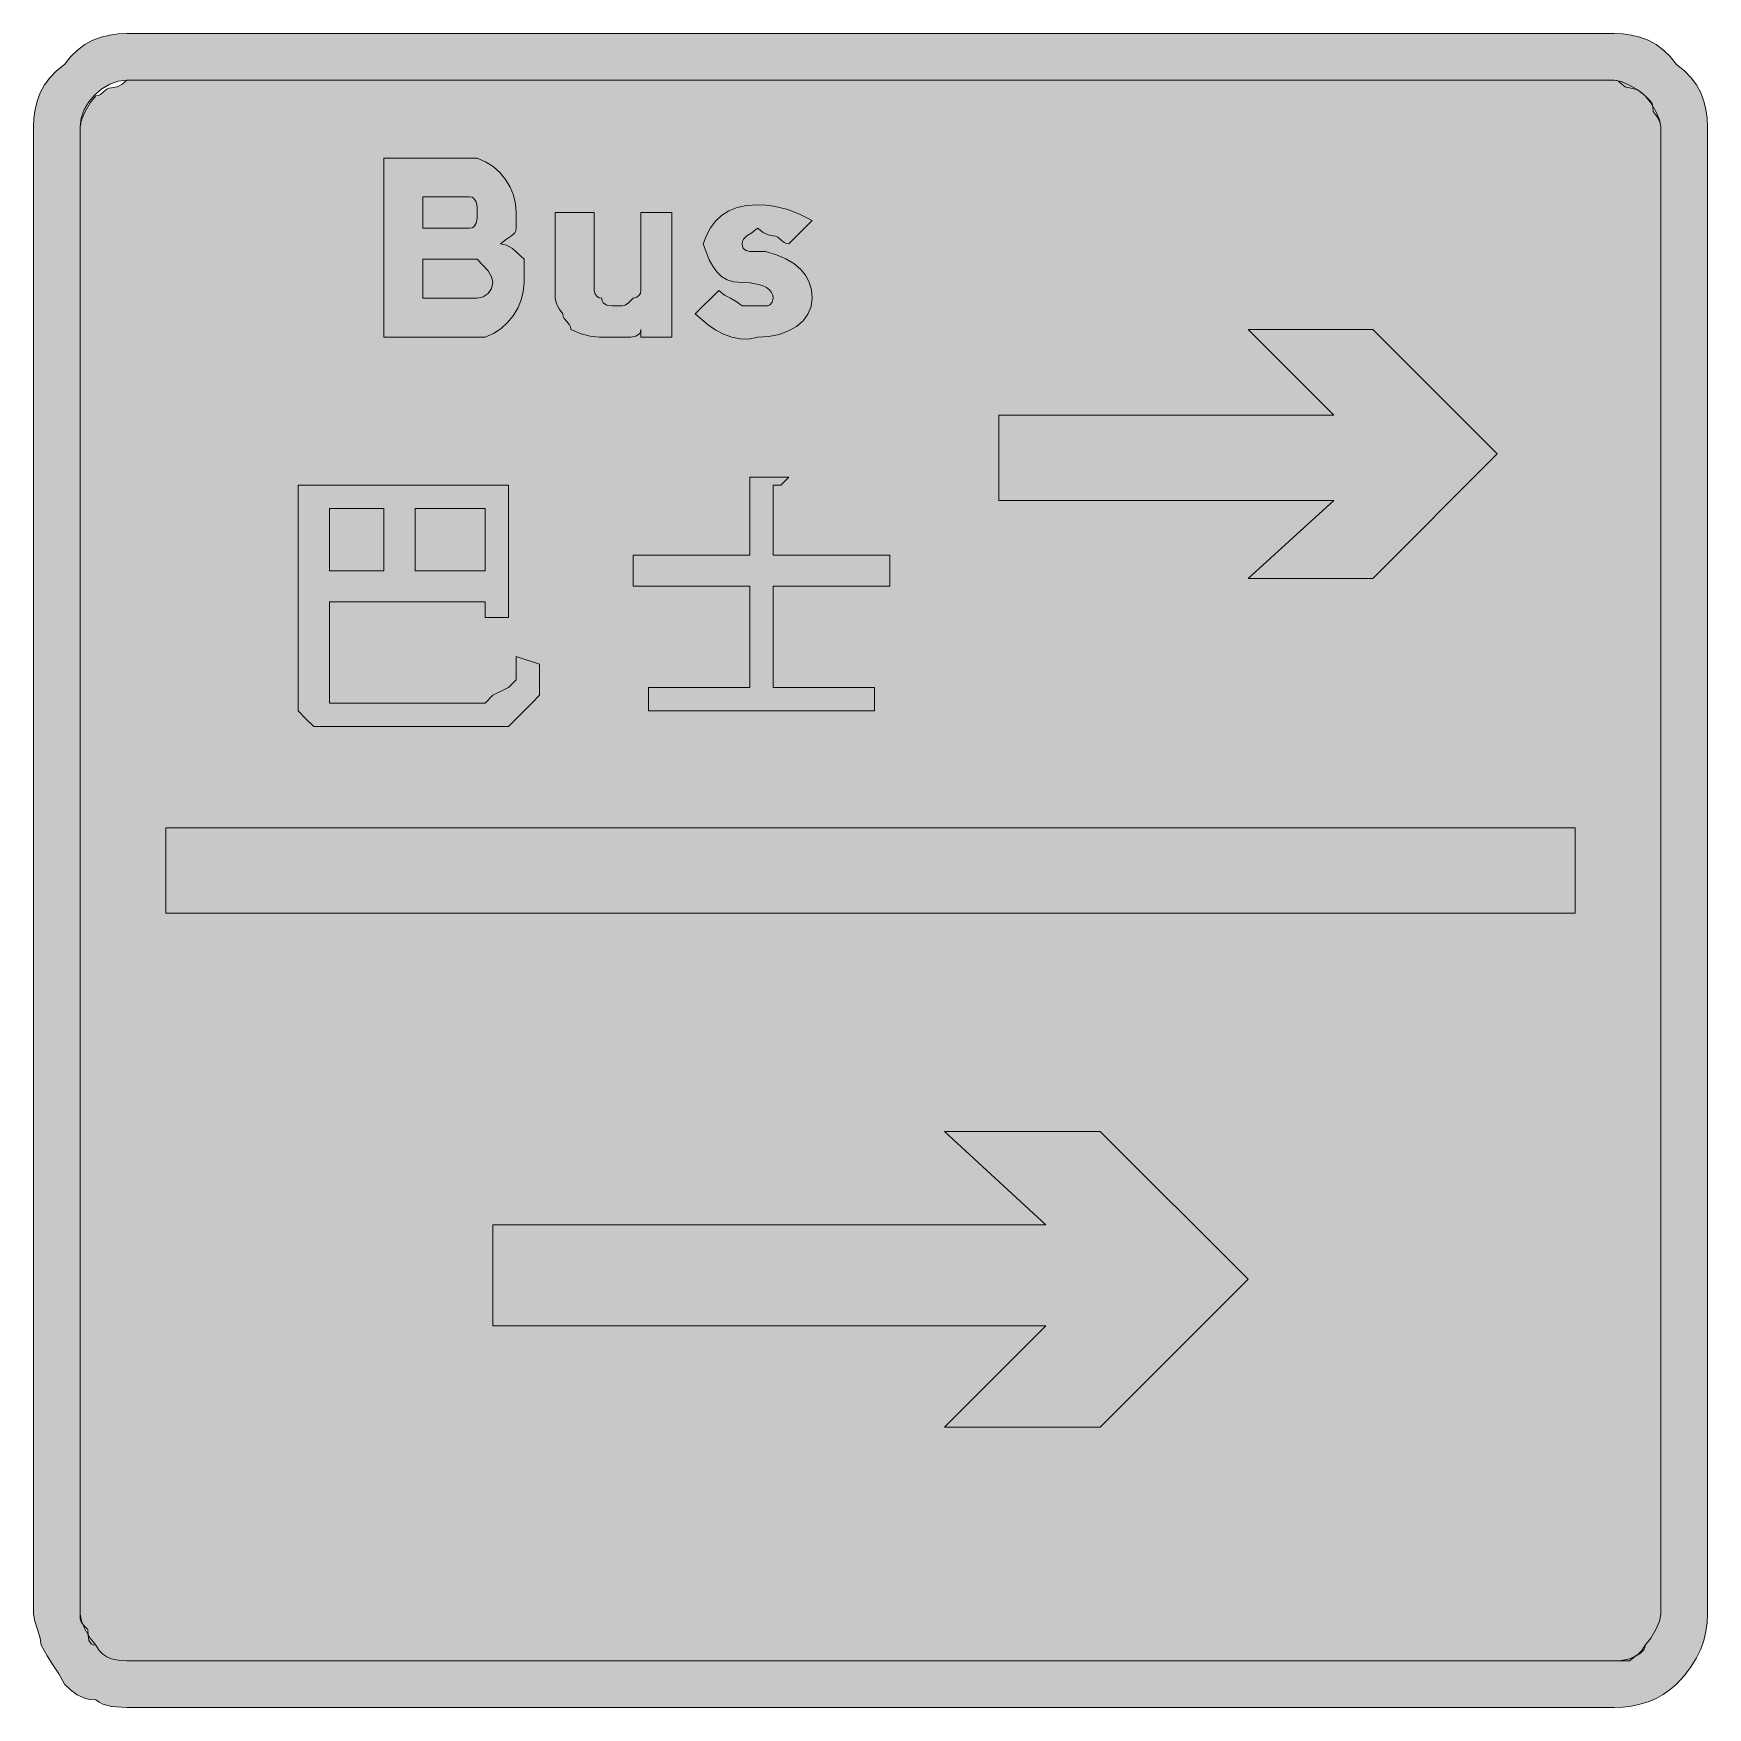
# Model space of a CAD drawing. Header units: metres. Extents: x 154 to 412, y 7 to 265.
import ezdxf

# ---------------------------------------------------------------- set-up
doc = ezdxf.new("R2010")
doc.units = ezdxf.units.M
doc.layers.add('FILL_BLACK_000000', color=7, linetype='Continuous', true_color=0x000000)
doc.layers.add('FILL_WHITE_FFFFFF', color=7, linetype='Continuous', true_color=0xffffff)

msp = doc.modelspace()

# ---------------------------------------------------------------- hatches: boundary and pattern name
at = {"layer": 'FILL_BLACK_000000', "true_color": 0x000000}
h = msp.add_hatch(color=7, dxfattribs=at)
h.dxf.hatch_style = 1
h.paths.add_polyline_path([(154.65, 253), (154.98, 254.31), (155.46, 255.57), (156.11, 256.78), (156.94, 257.91), (157.97, 258.97), (159.21, 259.92), (160.16, 261.16), (161.22, 262.19), (162.35, 263.02), (163.56, 263.67), (164.82, 264.15), (166.13, 264.48), (167.46, 264.66), (168.81, 264.72), (398.01, 264.72), (399.36, 264.66), (400.69, 264.48), (402, 264.15), (403.26, 263.67), (404.47, 263.02), (405.6, 262.19), (406.66, 261.16), (407.61, 259.92), (408.85, 258.97), (409.88, 257.91), (410.71, 256.78), (411.36, 255.57), (411.84, 254.31), (412.17, 253), (412.35, 251.67), (412.41, 250.32), (412.41, 21.12), (412.35, 19.77), (412.17, 18.42), (411.84, 17.07), (411.36, 15.72), (410.71, 14.37), (409.88, 13.02), (408.85, 11.67), (407.61, 10.32), (406.66, 9.48), (405.6, 8.74), (404.47, 8.13), (403.26, 7.62), (402, 7.23), (400.69, 6.94), (399.36, 6.78), (398.01, 6.72), (168.81, 6.72), (166.41, 6.87), (165.1, 7.23), (164.51, 7.52), (164.01, 7.92), (163.16, 7.97), (162.42, 8.13), (161.16, 8.67), (160.13, 9.44), (159.21, 10.32), (158.31, 11.93), (157.41, 13.32), (156.51, 14.71), (155.61, 16.32), (155.42, 17.41), (155.01, 18.72), (154.6, 20.03), (154.41, 21.12), (154.41, 250.32), (154.47, 251.67), (154.65, 253)])
h.paths.add_polyline_path([(161.82, 20.03), (162.36, 18.72), (163.13, 17.41), (164.01, 16.32), (164.51, 15.53), (165.1, 14.93), (165.74, 14.51), (166.41, 14.22), (167.72, 13.96), (168.81, 13.92), (398.01, 13.92), (399.1, 13.96), (400.41, 14.22), (401.08, 14.51), (401.72, 14.93), (402.31, 15.53), (402.81, 16.32), (403.69, 17.41), (404.46, 18.72), (405, 20.03), (405.21, 21.12), (405.21, 250.32), (405, 251.41), (404.46, 252.72), (403.69, 254.03), (402.81, 255.12), (402.06, 255.72), (401.29, 256.13), (400.41, 256.32), (400.01, 256.37), (399.7, 256.51), (399.21, 256.92), (398.72, 257.33), (398.41, 257.47), (398.01, 257.52), (168.81, 257.52), (167.47, 257.36), (166.17, 256.9), (164.95, 256.19), (163.86, 255.27), (162.94, 254.18), (162.23, 252.96), (161.77, 251.66), (161.61, 250.32), (161.61, 21.12), (161.82, 20.03)], flags=16)
h = msp.add_hatch(color=7, dxfattribs=at)
h.dxf.hatch_style = 1
h.paths.add_polyline_path([(222.81, 245.52), (224.1, 244.96), (225.27, 244.21), (226.29, 243.28), (227.16, 242.22), (227.86, 241.04), (228.38, 239.78), (228.7, 238.47), (228.81, 237.12), (228.81, 234.72), (228.76, 234.32), (228.6, 234.01), (228.06, 233.52), (227.29, 233.03), (226.41, 232.32), (227.31, 232.11), (228.21, 231.57), (230.01, 229.92), (230.01, 226.32), (229.9, 224.97), (229.58, 223.66), (229.06, 222.4), (228.36, 221.22), (227.49, 220.16), (226.47, 219.23), (225.3, 218.48), (224.01, 217.92), (222.81, 217.92), (221.61, 217.92), (220.41, 217.92), (208.41, 217.92), (208.41, 245.52), (219.21, 245.52), (222.81, 245.52)])
h.paths.add_polyline_path([(222.3, 239.31), (222.01, 239.47), (221.61, 239.52), (220.41, 239.52), (214.41, 239.52), (214.41, 234.72), (220.41, 234.72), (221.61, 234.72), (222.01, 234.77), (222.3, 234.93), (222.66, 235.47), (222.79, 236.24), (222.81, 237.12), (222.79, 238), (222.66, 238.77), (222.3, 239.31)], flags=16)
h.paths.add_polyline_path([(221.61, 223.92), (222.81, 223.92), (223.69, 224.13), (224.46, 224.67), (225, 225.44), (225.21, 226.32), (225, 227.22), (224.46, 228.12), (222.81, 229.92), (221.61, 229.92), (220.41, 229.92), (214.41, 229.92), (214.41, 223.92), (220.41, 223.92), (221.61, 223.92)], flags=16)
h = msp.add_hatch(color=7, dxfattribs=at)
h.dxf.hatch_style = 1
h.paths.add_polyline_path([(274.25, 222.63), (273.77, 221.46), (273.02, 220.44), (272.01, 219.57), (270.78, 218.87), (269.35, 218.35), (267.75, 218.03), (266.01, 217.92), (264.66, 217.63), (263.33, 217.64), (262.02, 217.9), (260.76, 218.37), (259.55, 219.01), (258.42, 219.78), (256.41, 221.52), (260.01, 225.12), (260.91, 224.41), (261.81, 223.92), (262.71, 223.43), (263.61, 222.72), (266.01, 222.72), (267.21, 222.72), (267.61, 222.77), (267.9, 222.91), (268.26, 223.32), (268.41, 223.92), (268.35, 224.37), (268.17, 224.8), (267.84, 225.21), (267.36, 225.57), (266.71, 225.88), (265.88, 226.11), (264.85, 226.27), (263.61, 226.32), (262.37, 226.43), (261.32, 226.75), (260.45, 227.27), (259.71, 227.97), (259.09, 228.84), (258.55, 229.86), (257.61, 232.32), (258.12, 233.61), (258.75, 234.78), (259.53, 235.8), (260.46, 236.67), (261.56, 237.37), (262.84, 237.89), (264.32, 238.21), (266.01, 238.32), (267.31, 238.27), (268.5, 238.11), (270.66, 237.57), (272.59, 236.8), (274.41, 235.92), (270.81, 232.32), (270.41, 232.37), (270.1, 232.51), (269.61, 232.92), (269.12, 233.33), (268.81, 233.47), (268.41, 233.52), (267.66, 233.67), (266.89, 234.03), (266.01, 234.72), (265.13, 234.01), (264.36, 233.52), (263.82, 233.03), (263.66, 232.72), (263.61, 232.32), (263.66, 231.92), (263.8, 231.63), (264.21, 231.27), (264.81, 231.12), (267.21, 231.12), (268.9, 230.61), (270.36, 229.99), (271.6, 229.26), (272.61, 228.42), (273.4, 227.46), (273.96, 226.39), (274.3, 225.21), (274.41, 223.92), (274.25, 222.63)])
h = msp.add_hatch(color=7, dxfattribs=at)
h.dxf.hatch_style = 1
h.paths.add_polyline_path([(252.81, 237.12), (252.81, 217.92), (248.01, 217.92), (248.01, 219.12), (247.96, 218.72), (247.8, 218.43), (247.26, 218.07), (246.49, 217.94), (245.61, 217.92), (243.21, 217.92), (241.6, 217.94), (240.21, 218.07), (238.82, 218.43), (237.21, 219.12), (237.16, 219.52), (237.02, 219.83), (236.61, 220.32), (236.2, 220.81), (236.06, 221.12), (236.01, 221.52), (235.41, 222.27), (235, 223.04), (234.81, 223.92), (234.81, 237.12), (240.81, 237.12), (240.81, 225.12), (240.96, 224.52), (241.32, 224.11), (241.61, 223.97), (242.01, 223.92), (242.06, 223.52), (242.22, 223.23), (242.76, 222.87), (243.53, 222.74), (244.41, 222.72), (245.12, 222.74), (245.61, 222.87), (246.1, 223.23), (246.81, 223.92), (247.41, 224.07), (247.82, 224.43), (247.96, 224.72), (248.01, 225.12), (248.01, 226.32), (248.01, 237.12), (252.81, 237.12)])
h = msp.add_hatch(color=7, dxfattribs=at)
h.dxf.hatch_style = 1
h.paths.add_polyline_path([(354.81, 205.92), (341.61, 219.12), (360.81, 219.12), (380.01, 199.92), (360.81, 180.72), (341.61, 180.72), (354.81, 192.72), (303.21, 192.72), (303.21, 205.92), (354.81, 205.92)])
h = msp.add_hatch(color=7, dxfattribs=at)
h.dxf.hatch_style = 1
h.paths.add_polyline_path([(269.61, 196.32), (270.81, 196.32), (269.61, 195.12), (268.41, 195.12), (268.41, 184.32), (286.41, 184.32), (286.41, 179.52), (268.41, 179.52), (268.41, 163.92), (284.01, 163.92), (284.01, 160.32), (249.21, 160.32), (249.21, 163.92), (264.81, 163.92), (264.81, 179.52), (246.81, 179.52), (246.81, 184.32), (264.81, 184.32), (264.81, 196.32), (268.41, 196.32), (269.61, 196.32)])
h = msp.add_hatch(color=7, dxfattribs=at)
h.dxf.hatch_style = 1
h.paths.add_polyline_path([(224.01, 174.72), (224.01, 177.12), (200.01, 177.12), (200.01, 163.92), (200.01, 162.72), (200.01, 161.52), (201.21, 161.52), (224.01, 161.52), (225.21, 162.72), (227.61, 163.92), (228.81, 165.12), (228.81, 168.72), (232.41, 167.52), (232.41, 165.12), (232.41, 162.72), (231.21, 161.52), (230.01, 160.32), (228.81, 159.12), (227.61, 157.92), (226.41, 157.92), (224.01, 157.92), (200.01, 157.92), (197.61, 157.92), (196.41, 159.12), (195.21, 160.32), (195.21, 162.72), (195.21, 195.12), (227.61, 195.12), (227.61, 174.72), (224.01, 174.72)])
h.paths.add_polyline_path([(200.01, 191.52), (200.01, 181.92), (208.41, 181.92), (208.41, 191.52), (200.01, 191.52)], flags=16)
h.paths.add_polyline_path([(224.01, 191.52), (213.21, 191.52), (213.21, 181.92), (224.01, 181.92), (224.01, 191.52)], flags=16)
h = msp.add_hatch(color=7, dxfattribs=at)
h.dxf.hatch_style = 1
h.paths.add_polyline_path([(174.81, 129.12), (174.81, 142.32), (392.01, 142.32), (392.01, 129.12), (174.81, 129.12)])
h = msp.add_hatch(color=7, dxfattribs=at)
h.dxf.hatch_style = 1
h.paths.add_polyline_path([(341.61, 72.72), (318.81, 49.92), (294.81, 49.92), (310.41, 65.52), (225.21, 65.52), (225.21, 81.12), (310.41, 81.12), (294.81, 95.52), (318.81, 95.52), (341.61, 72.72)])
at = {"layer": 'FILL_WHITE_FFFFFF', "true_color": 0xffffff}
h = msp.add_hatch(color=7, dxfattribs=at)
h.dxf.hatch_style = 1
h.paths.add_polyline_path([(167.72, 13.96), (166.41, 14.22), (165.74, 14.51), (165.1, 14.93), (164.51, 15.53), (164.01, 16.32), (163.61, 16.37), (163.32, 16.53), (162.96, 17.07), (162.83, 17.84), (162.81, 18.72), (162.12, 19.43), (161.76, 19.92), (161.63, 20.41), (161.61, 21.12), (161.61, 250.32), (161.82, 251.41), (162.36, 252.72), (163.13, 254.03), (164.01, 255.12), (164.41, 255.17), (164.72, 255.31), (165.21, 255.72), (165.7, 256.13), (166.01, 256.27), (166.41, 256.32), (167.29, 256.51), (168.06, 256.92), (168.81, 257.52), (398.01, 257.52), (399.1, 257.31), (400.41, 256.77), (401.72, 256), (402.81, 255.12), (403.5, 254.41), (403.86, 253.92), (403.99, 253.43), (404.01, 252.72), (404.7, 251.84), (405.06, 251.07), (405.21, 250.32), (405.21, 21.12), (405, 20.03), (404.46, 18.72), (403.69, 17.41), (402.81, 16.32), (402.76, 15.92), (402.6, 15.61), (402.06, 15.12), (401.29, 14.63), (400.41, 13.92), (398.01, 13.92), (168.81, 13.92), (167.72, 13.96)])

# ---------------------------------------------------------------- linework, layer by layer
at = {"layer": 'FILL_BLACK_000000', "lineweight": 0, "true_color": 0x000000}
for points in [[(154.65, 253), (154.98, 254.31), (155.46, 255.57), (156.11, 256.78), (156.94, 257.91), (157.97, 258.97), (159.21, 259.92), (160.16, 261.16), (161.22, 262.19), (162.35, 263.02), (163.56, 263.67), (164.82, 264.15), (166.13, 264.48), (167.46, 264.66), (168.81, 264.72), (398.01, 264.72), (399.36, 264.66), (400.69, 264.48), (402, 264.15), (403.26, 263.67), (404.47, 263.02), (405.6, 262.19), (406.66, 261.16), (407.61, 259.92), (408.85, 258.97), (409.88, 257.91), (410.71, 256.78), (411.36, 255.57), (411.84, 254.31), (412.17, 253), (412.35, 251.67), (412.41, 250.32), (412.41, 21.12), (412.35, 19.77), (412.17, 18.42), (411.84, 17.07), (411.36, 15.72), (410.71, 14.37), (409.88, 13.02), (408.85, 11.67), (407.61, 10.32), (406.66, 9.48), (405.6, 8.74), (404.47, 8.13), (403.26, 7.62), (402, 7.23), (400.69, 6.94), (399.36, 6.78), (398.01, 6.72), (168.81, 6.72), (166.41, 6.87), (165.1, 7.23), (164.51, 7.52), (164.01, 7.92), (163.16, 7.97), (162.42, 8.13), (161.16, 8.67), (160.13, 9.44), (159.21, 10.32), (158.31, 11.93), (157.41, 13.32), (156.51, 14.71), (155.61, 16.32), (155.42, 17.41), (155.01, 18.72), (154.6, 20.03), (154.41, 21.12), (154.41, 250.32), (154.47, 251.67)], [(161.82, 20.03), (162.36, 18.72), (163.13, 17.41), (164.01, 16.32), (164.51, 15.53), (165.1, 14.93), (165.74, 14.51), (166.41, 14.22), (167.72, 13.96), (168.81, 13.92), (398.01, 13.92), (399.1, 13.96), (400.41, 14.22), (401.08, 14.51), (401.72, 14.93), (402.31, 15.53), (402.81, 16.32), (403.69, 17.41), (404.46, 18.72), (405, 20.03), (405.21, 21.12), (405.21, 250.32), (405, 251.41), (404.46, 252.72), (403.69, 254.03), (402.81, 255.12), (402.06, 255.72), (401.29, 256.13), (400.41, 256.32), (400.01, 256.37), (399.7, 256.51), (399.21, 256.92), (398.72, 257.33), (398.41, 257.47), (398.01, 257.52), (168.81, 257.52), (167.47, 257.36), (166.17, 256.9), (164.95, 256.19), (163.86, 255.27), (162.94, 254.18), (162.23, 252.96), (161.77, 251.66), (161.61, 250.32), (161.61, 21.12)], [(222.81, 245.52), (224.1, 244.96), (225.27, 244.21), (226.29, 243.28), (227.16, 242.22), (227.86, 241.04), (228.38, 239.78), (228.7, 238.47), (228.81, 237.12), (228.81, 234.72), (228.76, 234.32), (228.6, 234.01), (228.06, 233.52), (227.29, 233.03), (226.41, 232.32), (227.31, 232.11), (228.21, 231.57), (230.01, 229.92), (230.01, 226.32), (229.9, 224.97), (229.58, 223.66), (229.06, 222.4), (228.36, 221.22), (227.49, 220.16), (226.47, 219.23), (225.3, 218.48), (224.01, 217.92), (222.81, 217.92), (221.61, 217.92), (220.41, 217.92), (208.41, 217.92), (208.41, 245.52), (219.21, 245.52)], [(222.3, 239.31), (222.01, 239.47), (221.61, 239.52), (220.41, 239.52), (214.41, 239.52), (214.41, 234.72), (220.41, 234.72), (221.61, 234.72), (222.01, 234.77), (222.3, 234.93), (222.66, 235.47), (222.79, 236.24), (222.81, 237.12), (222.79, 238), (222.66, 238.77)], [(274.25, 222.63), (273.77, 221.46), (273.02, 220.44), (272.01, 219.57), (270.78, 218.87), (269.35, 218.35), (267.75, 218.03), (266.01, 217.92), (264.66, 217.63), (263.33, 217.64), (262.02, 217.9), (260.76, 218.37), (259.55, 219.01), (258.42, 219.78), (256.41, 221.52), (260.01, 225.12), (260.91, 224.41), (261.81, 223.92), (262.71, 223.43), (263.61, 222.72), (266.01, 222.72), (267.21, 222.72), (267.61, 222.77), (267.9, 222.91), (268.26, 223.32), (268.41, 223.92), (268.35, 224.37), (268.17, 224.8), (267.84, 225.21), (267.36, 225.57), (266.71, 225.88), (265.88, 226.11), (264.85, 226.27), (263.61, 226.32), (262.37, 226.43), (261.32, 226.75), (260.45, 227.27), (259.71, 227.97), (259.09, 228.84), (258.55, 229.86), (257.61, 232.32), (258.12, 233.61), (258.75, 234.78), (259.53, 235.8), (260.46, 236.67), (261.56, 237.37), (262.84, 237.89), (264.32, 238.21), (266.01, 238.32), (267.31, 238.27), (268.5, 238.11), (270.66, 237.57), (272.59, 236.8), (274.41, 235.92), (270.81, 232.32), (270.41, 232.37), (270.1, 232.51), (269.61, 232.92), (269.12, 233.33), (268.81, 233.47), (268.41, 233.52), (267.66, 233.67), (266.89, 234.03), (266.01, 234.72), (265.13, 234.01), (264.36, 233.52), (263.82, 233.03), (263.66, 232.72), (263.61, 232.32), (263.66, 231.92), (263.8, 231.63), (264.21, 231.27), (264.81, 231.12), (267.21, 231.12), (268.9, 230.61), (270.36, 229.99), (271.6, 229.26), (272.61, 228.42), (273.4, 227.46), (273.96, 226.39), (274.3, 225.21), (274.41, 223.92)], [(252.81, 237.12), (252.81, 217.92), (248.01, 217.92), (248.01, 219.12), (247.96, 218.72), (247.8, 218.43), (247.26, 218.07), (246.49, 217.94), (245.61, 217.92), (243.21, 217.92), (241.6, 217.94), (240.21, 218.07), (238.82, 218.43), (237.21, 219.12), (237.16, 219.52), (237.02, 219.83), (236.61, 220.32), (236.2, 220.81), (236.06, 221.12), (236.01, 221.52), (235.41, 222.27), (235, 223.04), (234.81, 223.92), (234.81, 237.12), (240.81, 237.12), (240.81, 225.12), (240.96, 224.52), (241.32, 224.11), (241.61, 223.97), (242.01, 223.92), (242.06, 223.52), (242.22, 223.23), (242.76, 222.87), (243.53, 222.74), (244.41, 222.72), (245.12, 222.74), (245.61, 222.87), (246.1, 223.23), (246.81, 223.92), (247.41, 224.07), (247.82, 224.43), (247.96, 224.72), (248.01, 225.12), (248.01, 226.32), (248.01, 237.12)], [(221.61, 223.92), (222.81, 223.92), (223.69, 224.13), (224.46, 224.67), (225, 225.44), (225.21, 226.32), (225, 227.22), (224.46, 228.12), (222.81, 229.92), (221.61, 229.92), (220.41, 229.92), (214.41, 229.92), (214.41, 223.92), (220.41, 223.92)], [(354.81, 205.92), (341.61, 219.12), (360.81, 219.12), (380.01, 199.92), (360.81, 180.72), (341.61, 180.72), (354.81, 192.72), (303.21, 192.72), (303.21, 205.92)], [(269.61, 196.32), (270.81, 196.32), (269.61, 195.12), (268.41, 195.12), (268.41, 184.32), (286.41, 184.32), (286.41, 179.52), (268.41, 179.52), (268.41, 163.92), (284.01, 163.92), (284.01, 160.32), (249.21, 160.32), (249.21, 163.92), (264.81, 163.92), (264.81, 179.52), (246.81, 179.52), (246.81, 184.32), (264.81, 184.32), (264.81, 196.32), (268.41, 196.32)], [(224.01, 174.72), (224.01, 177.12), (200.01, 177.12), (200.01, 163.92), (200.01, 162.72), (200.01, 161.52), (201.21, 161.52), (224.01, 161.52), (225.21, 162.72), (227.61, 163.92), (228.81, 165.12), (228.81, 168.72), (232.41, 167.52), (232.41, 165.12), (232.41, 162.72), (231.21, 161.52), (230.01, 160.32), (228.81, 159.12), (227.61, 157.92), (226.41, 157.92), (224.01, 157.92), (200.01, 157.92), (197.61, 157.92), (196.41, 159.12), (195.21, 160.32), (195.21, 162.72), (195.21, 195.12), (227.61, 195.12), (227.61, 174.72)], [(200.01, 191.52), (200.01, 181.92), (208.41, 181.92), (208.41, 191.52)], [(224.01, 191.52), (213.21, 191.52), (213.21, 181.92), (224.01, 181.92)], [(174.81, 129.12), (174.81, 142.32), (392.01, 142.32), (392.01, 129.12)], [(341.61, 72.72), (318.81, 49.92), (294.81, 49.92), (310.41, 65.52), (225.21, 65.52), (225.21, 81.12), (310.41, 81.12), (294.81, 95.52), (318.81, 95.52)]]:
    msp.add_lwpolyline(points, close=True, dxfattribs=at)
at = {"layer": 'FILL_WHITE_FFFFFF', "lineweight": 0, "true_color": 0xffffff}
msp.add_lwpolyline([(167.72, 13.96), (166.41, 14.22), (165.74, 14.51), (165.1, 14.93), (164.51, 15.53), (164.01, 16.32), (163.61, 16.37), (163.32, 16.53), (162.96, 17.07), (162.83, 17.84), (162.81, 18.72), (162.12, 19.43), (161.76, 19.92), (161.63, 20.41), (161.61, 21.12), (161.61, 250.32), (161.82, 251.41), (162.36, 252.72), (163.13, 254.03), (164.01, 255.12), (164.41, 255.17), (164.72, 255.31), (165.21, 255.72), (165.7, 256.13), (166.01, 256.27), (166.41, 256.32), (167.29, 256.51), (168.06, 256.92), (168.81, 257.52), (398.01, 257.52), (399.1, 257.31), (400.41, 256.77), (401.72, 256), (402.81, 255.12), (403.5, 254.41), (403.86, 253.92), (403.99, 253.43), (404.01, 252.72), (404.7, 251.84), (405.06, 251.07), (405.21, 250.32), (405.21, 21.12), (405, 20.03), (404.46, 18.72), (403.69, 17.41), (402.81, 16.32), (402.76, 15.92), (402.6, 15.61), (402.06, 15.12), (401.29, 14.63), (400.41, 13.92), (398.01, 13.92), (168.81, 13.92)], close=True, dxfattribs=at)

doc.saveas('drawing.dxf')
